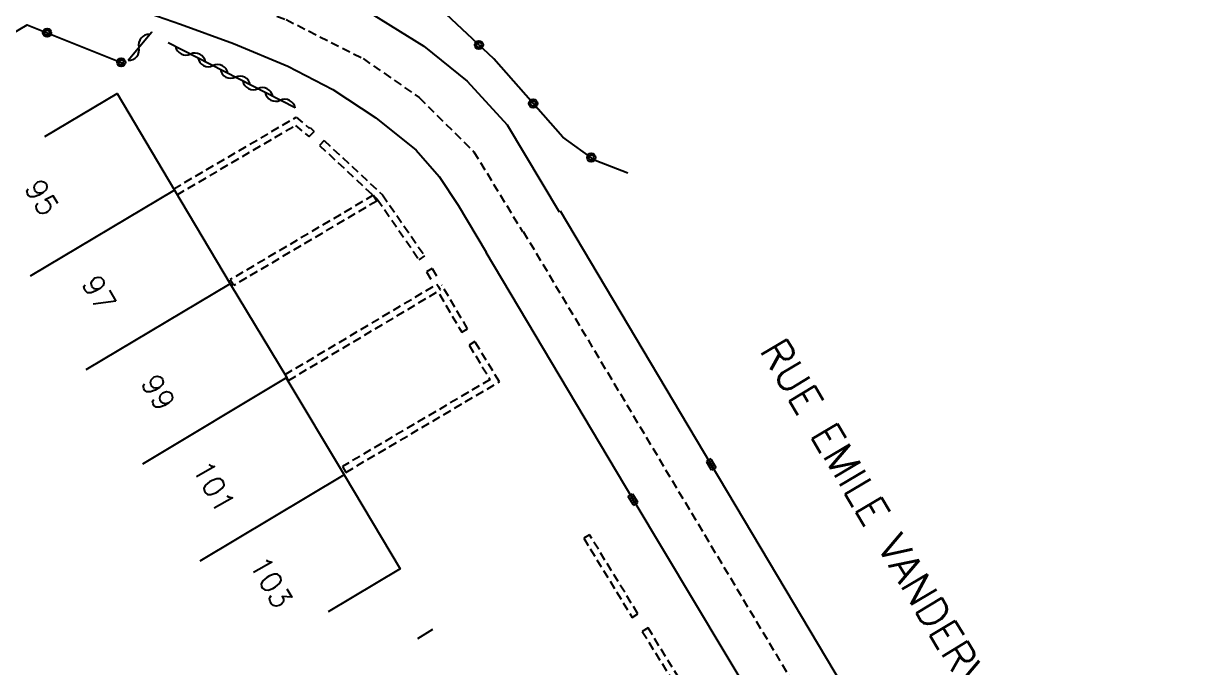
# Model space of a CAD drawing. Header units: millimetres. Extents: x 138000 to 139000, y 124000 to 124998.
# Drawn here: x 138078 to 138148.4, y 124657.3 to 124695.6 of the extents above; entities that cross this region are included whole.
import ezdxf
from ezdxf.enums import TextEntityAlignment as Align

# ---------------------------------------------------------------- set-up
doc = ezdxf.new("R2010")
doc.units = ezdxf.units.MM
doc.linetypes.add('DASHED', pattern=[0.75, 0.5, -0.25])
doc.layers.get('0').update_dxf_attribs({"linetype": 'CONTINUOUS'})
for name, color, linetype in [('W0001', 6, 'DASHED'), ('W0008', 7, 'CONTINUOUS'), ('W0100', 7, 'CONTINUOUS'), ('W0112', 1, 'DASHED'), ('W0310', 3, 'CONTINUOUS'), ('W0322', 7, 'CONTINUOUS'), ('W0400', 7, 'CONTINUOUS'), ('W0989', 7, 'CONTINUOUS'), ('W0991', 7, 'CONTINUOUS'), ('W1102', 7, 'CONTINUOUS')]:
    doc.layers.add(name, color=color, linetype=linetype)
doc.styles.get("Standard").update_dxf_attribs({"font": 'romans.shx', "width": 0.85})

# ---------------------------------------------------------------- blocks, each defined once
blk = doc.blocks.new('t322o')
at = {"color": 0, "linetype": 'Continuous'}
for radius in [0.25, 0.15]:
    blk.add_circle((0, 0), radius, dxfattribs=at)
blk = doc.blocks.new('t310o')
at = {"color": 0, "linetype": 'Continuous'}
for centre, start, end in [((-0.5, 0.375), 216.8699, 323.1304), ((0.5, -0.375), 36.8699, 143.1303)]:
    blk.add_arc(centre, 0.625, start, end, dxfattribs=at)
blk = doc.blocks.new('T400')
for p, q in [((-0.15, 0.3), (0.15, 0.3)), ((-0.15, -0.25), (-0.15, 0.3)), ((-0.15, 0.15), (0.15, 0.15)), ((-0.15, 0), (0.15, 0)), ((0.15, 0.3), (0.15, -0.25)), ((-0.15, -0.15), (0.15, -0.15)), ((-0.15, -0.25), (-0.15, -0.3)), ((-0.15, -0.3), (0.15, -0.3)), ((0.15, -0.3), (0.15, -0.25))]:
    blk.add_line(p, q)

msp = doc.modelspace()

# ---------------------------------------------------------------- linework, layer by layer
at = {"layer": 'W0001'}
for points in [[(138000, 124729.581), (138031.782, 124718.165), (138038.278, 124715.826), (138047.916, 124712.346), (138056.76, 124709.139), (138064.986, 124706.237), (138079.282, 124701.084), (138086.744, 124698.424), (138093.612, 124695.848), (138098.185, 124693.524), (138101.514, 124691.212), (138104.78, 124687.983), (138107.676, 124683.211)], [(138107.714, 124683.232), (138143.963, 124622.601), (138145.047, 124620.615), (138145.81, 124617.443), (138145.071, 124614.507), (138142.901, 124611.712), (138139.14, 124608.794), (138003.369, 124530.721)]]:
    msp.add_lwpolyline(points, dxfattribs=at)
at = {"layer": 'W0008'}
for points in [[(138000, 124726.915), (138032.749, 124715.167), (138037.894, 124713.297), (138053.521, 124707.665), (138072.517, 124700.866), (138083.671, 124696.846), (138087.331, 124695.57), (138090.479, 124694.414), (138093.709, 124693.069), (138096.385, 124691.688), (138098.944, 124690.01), (138101.347, 124688.068), (138102.717, 124686.519), (138103.832, 124684.812), (138105.514, 124682.003)], [(138098.243, 124696.457), (138101.799, 124694.257), (138104.381, 124692.179), (138106.758, 124689.59), (138109.838, 124684.419)], [(138004.561, 124528.505), (138018.739, 124536.652), (138061.456, 124561.137), (138091.262, 124578.358), (138106.9, 124587.34), (138129.934, 124600.626), (138140.431, 124606.55), (138144.082, 124609.161), (138147.126, 124612.723), (138148.36, 124615.89), (138148.394, 124618.182), (138147.682, 124620.971), (138146.463, 124623.435), (138129.177, 124652.092), (138118.885, 124669.385), (138109.932, 124684.449)], [(138019.79, 124646.379), (138035.14, 124619.524), (138048.258, 124596.556), (138060.261, 124575.595), (138061.113, 124574.226), (138062.751, 124571.995), (138065.926, 124570.67), (138069.224, 124571.499), (138093.921, 124585.749), (138104.812, 124592.021), (138138.07, 124611.165), (138140.959, 124613.372), (138142.684, 124615.438), (138143.238, 124617.481), (138142.789, 124619.498), (138141.761, 124621.273), (138125.123, 124649.122), (138114.243, 124667.291), (138105.502, 124681.994)]]:
    msp.add_lwpolyline(points, dxfattribs=at)
at = {"layer": 'W0100'}
for points in [[(138079.257, 124688.889), (138083.552, 124691.448), (138086.977, 124685.7), (138090.288, 124680.129), (138093.643, 124674.558), (138093.643, 124674.558), (138093.643, 124674.558), (138093.643, 124674.558), (138093.643, 124674.558), (138093.643, 124674.558), (138093.643, 124674.558), (138093.643, 124674.558), (138093.643, 124674.558), (138093.643, 124674.558), (138093.643, 124674.558), (138093.643, 124674.558), (138093.643, 124674.558), (138093.643, 124674.558), (138093.643, 124674.558), (138093.643, 124674.558), (138093.643, 124674.558), (138093.643, 124674.558), (138093.643, 124674.558), (138093.643, 124674.558), (138093.643, 124674.558), (138093.643, 124674.558), (138093.643, 124674.558), (138093.643, 124674.558), (138093.643, 124674.558), (138093.643, 124674.558), (138093.643, 124674.558), (138093.643, 124674.558), (138093.643, 124674.558), (138093.643, 124674.558), (138093.643, 124674.558), (138093.643, 124674.558), (138093.643, 124674.558), (138093.643, 124674.558), (138093.643, 124674.558), (138093.643, 124674.558), (138093.643, 124674.558), (138093.643, 124674.558), (138093.643, 124674.558), (138093.643, 124674.558), (138093.643, 124674.558), (138093.643, 124674.558), (138093.643, 124674.558), (138093.643, 124674.558), (138093.643, 124674.558), (138093.643, 124674.558), (138093.643, 124674.558), (138093.643, 124674.558), (138093.643, 124674.558), (138093.643, 124674.558), (138093.643, 124674.558), (138093.643, 124674.558), (138093.643, 124674.558), (138093.643, 124674.558), (138093.643, 124674.558), (138093.643, 124674.558), (138093.643, 124674.558), (138093.643, 124674.558), (138093.643, 124674.558), (138093.643, 124674.558), (138093.643, 124674.558), (138093.643, 124674.558), (138093.643, 124674.558), (138093.643, 124674.558), (138093.643, 124674.558), (138093.643, 124674.558), (138093.643, 124674.558), (138093.643, 124674.558), (138093.643, 124674.558), (138093.643, 124674.558), (138093.643, 124674.558), (138093.643, 124674.558), (138093.643, 124674.558), (138093.643, 124674.558), (138093.643, 124674.558), (138093.643, 124674.558), (138093.643, 124674.558), (138093.643, 124674.558), (138093.643, 124674.558), (138093.643, 124674.558), (138093.643, 124674.558), (138093.643, 124674.558), (138093.643, 124674.558), (138093.643, 124674.558), (138093.643, 124674.558), (138093.643, 124674.558), (138093.643, 124674.558), (138093.643, 124674.558), (138093.643, 124674.558), (138093.643, 124674.558), (138093.643, 124674.558), (138093.643, 124674.558), (138093.643, 124674.558), (138093.643, 124674.558), (138093.643, 124674.558), (138093.643, 124674.558), (138093.643, 124674.558), (138093.643, 124674.558), (138093.643, 124674.558), (138093.643, 124674.558), (138093.643, 124674.558), (138093.643, 124674.558), (138093.643, 124674.558), (138093.643, 124674.558), (138093.643, 124674.558), (138093.643, 124674.558), (138093.643, 124674.558), (138093.643, 124674.558), (138093.643, 124674.558), (138093.643, 124674.558), (138093.643, 124674.558), (138093.643, 124674.558), (138093.643, 124674.558), (138093.643, 124674.558), (138093.643, 124674.558), (138093.643, 124674.558)], [(138102.731, 124679.504), (138102.731, 124679.504)], [(138104.057, 124677.243), (138104.057, 124677.243)], [(138104.495, 124676.478), (138104.495, 124676.478)], [(138093.592, 124674.556), (138097.059, 124668.763), (138100.395, 124663.183), (138096.104, 124660.617)], [(138093.797, 124674.199), (138093.797, 124674.199)], [(138105.738, 124674.439), (138105.738, 124674.439)], [(138096.958, 124669.258), (138096.958, 124669.258)], [(138111.307, 124664.994), (138111.307, 124664.994)], [(138114.188, 124660.288), (138114.188, 124660.288)], [(138114.792, 124659.45), (138114.792, 124659.45)]]:
    msp.add_lwpolyline(points, dxfattribs=at)
at = {"layer": 'W0112'}
for points in [[(138086.922, 124685.77), (138094.205, 124690.041), (138094.978, 124689.393), (138095.032, 124689.43), (138095.276, 124689.195), (138095.276, 124689.195), (138095.276, 124689.195), (138095.276, 124689.195), (138095.276, 124689.195), (138095.276, 124689.195), (138095.276, 124689.195), (138095.276, 124689.195), (138095.276, 124689.195), (138095.276, 124689.195), (138095.276, 124689.195), (138095.276, 124689.195), (138095.276, 124689.195), (138095.276, 124689.195), (138095.276, 124689.195), (138095.276, 124689.195), (138095.276, 124689.195), (138095.276, 124689.195), (138095.276, 124689.195), (138095.276, 124689.195), (138095.276, 124689.195), (138095.276, 124689.195), (138095.276, 124689.195), (138095.276, 124689.195), (138095.276, 124689.195), (138095.276, 124689.195), (138095.276, 124689.195), (138095.276, 124689.195), (138095.276, 124689.195), (138095.276, 124689.195), (138095.276, 124689.195), (138095.276, 124689.195), (138095.276, 124689.195), (138095.276, 124689.195), (138095.276, 124689.195), (138095.276, 124689.195), (138095.276, 124689.195), (138095.276, 124689.195), (138095.276, 124689.195), (138095.276, 124689.195), (138095.276, 124689.195), (138095.276, 124689.195), (138095.276, 124689.195), (138095.276, 124689.195), (138095.276, 124689.195), (138095.276, 124689.195), (138095.276, 124689.195), (138095.276, 124689.195), (138095.276, 124689.195), (138095.276, 124689.195), (138095.276, 124689.195), (138095.276, 124689.195), (138095.276, 124689.195), (138095.276, 124689.195), (138095.276, 124689.195), (138095.276, 124689.195), (138095.276, 124689.195), (138095.276, 124689.195), (138095.276, 124689.195), (138095.276, 124689.195), (138095.276, 124689.195), (138095.276, 124689.195), (138095.276, 124689.195), (138095.276, 124689.195), (138095.276, 124689.195), (138095.276, 124689.195), (138095.276, 124689.195), (138095.276, 124689.195), (138095.276, 124689.195), (138095.276, 124689.195), (138095.276, 124689.195), (138095.276, 124689.195), (138095.276, 124689.195), (138095.276, 124689.195), (138095.276, 124689.195), (138095.276, 124689.195), (138095.276, 124689.195), (138095.276, 124689.195), (138095.276, 124689.195), (138095.276, 124689.195), (138095.276, 124689.195), (138095.276, 124689.195), (138095.276, 124689.195), (138095.276, 124689.195), (138095.276, 124689.195), (138095.276, 124689.195), (138095.276, 124689.195), (138095.276, 124689.195), (138095.276, 124689.195), (138095.276, 124689.195), (138095.276, 124689.195), (138095.276, 124689.195), (138095.276, 124689.195), (138095.276, 124689.195), (138095.276, 124689.195), (138095.276, 124689.195), (138095.276, 124689.195), (138095.276, 124689.195), (138095.276, 124689.195), (138095.276, 124689.195), (138095.276, 124689.195), (138095.276, 124689.195), (138095.276, 124689.195), (138095.276, 124689.195), (138095.276, 124689.195), (138095.276, 124689.195), (138095.276, 124689.195), (138095.276, 124689.195), (138095.276, 124689.195), (138095.276, 124689.195), (138095.276, 124689.195), (138095.276, 124689.195), (138095.276, 124689.195), (138095.276, 124689.195), (138095.276, 124689.195), (138095.276, 124689.195)], [(138086.922, 124685.77), (138087.124, 124685.425), (138094.164, 124689.553), (138094.953, 124688.891), (138094.989, 124688.916), (138094.998, 124688.907), (138095.276, 124689.195), (138095.276, 124689.195), (138095.276, 124689.195), (138095.276, 124689.195), (138095.276, 124689.195), (138095.276, 124689.195), (138095.276, 124689.195), (138095.276, 124689.195), (138095.276, 124689.195), (138095.276, 124689.195), (138095.276, 124689.195), (138095.276, 124689.195), (138095.276, 124689.195), (138095.276, 124689.195), (138095.276, 124689.195), (138095.276, 124689.195), (138095.276, 124689.195), (138095.276, 124689.195), (138095.276, 124689.195), (138095.276, 124689.195), (138095.276, 124689.195), (138095.276, 124689.195), (138095.276, 124689.195), (138095.276, 124689.195), (138095.276, 124689.195), (138095.276, 124689.195), (138095.276, 124689.195), (138095.276, 124689.195), (138095.276, 124689.195), (138095.276, 124689.195), (138095.276, 124689.195), (138095.276, 124689.195), (138095.276, 124689.195), (138095.276, 124689.195), (138095.276, 124689.195), (138095.276, 124689.195), (138095.276, 124689.195), (138095.276, 124689.195), (138095.276, 124689.195), (138095.276, 124689.195), (138095.276, 124689.195), (138095.276, 124689.195), (138095.276, 124689.195), (138095.276, 124689.195), (138095.276, 124689.195), (138095.276, 124689.195), (138095.276, 124689.195), (138095.276, 124689.195), (138095.276, 124689.195), (138095.276, 124689.195), (138095.276, 124689.195), (138095.276, 124689.195), (138095.276, 124689.195), (138095.276, 124689.195), (138095.276, 124689.195), (138095.276, 124689.195), (138095.276, 124689.195), (138095.276, 124689.195), (138095.276, 124689.195), (138095.276, 124689.195), (138095.276, 124689.195), (138095.276, 124689.195), (138095.276, 124689.195), (138095.276, 124689.195), (138095.276, 124689.195), (138095.276, 124689.195), (138095.276, 124689.195), (138095.276, 124689.195), (138095.276, 124689.195), (138095.276, 124689.195), (138095.276, 124689.195), (138095.276, 124689.195), (138095.276, 124689.195), (138095.276, 124689.195), (138095.276, 124689.195), (138095.276, 124689.195), (138095.276, 124689.195), (138095.276, 124689.195), (138095.276, 124689.195), (138095.276, 124689.195), (138095.276, 124689.195), (138095.276, 124689.195), (138095.276, 124689.195), (138095.276, 124689.195), (138095.276, 124689.195), (138095.276, 124689.195), (138095.276, 124689.195), (138095.276, 124689.195), (138095.276, 124689.195), (138095.276, 124689.195), (138095.276, 124689.195), (138095.276, 124689.195), (138095.276, 124689.195), (138095.276, 124689.195), (138095.276, 124689.195), (138095.276, 124689.195), (138095.276, 124689.195), (138095.276, 124689.195), (138095.276, 124689.195), (138095.276, 124689.195), (138095.276, 124689.195), (138095.276, 124689.195), (138095.276, 124689.195), (138095.276, 124689.195), (138095.276, 124689.195), (138095.276, 124689.195), (138095.276, 124689.195), (138095.276, 124689.195), (138095.276, 124689.195), (138095.276, 124689.195), (138095.276, 124689.195), (138095.276, 124689.195), (138095.276, 124689.195), (138095.276, 124689.195)], [(138095.867, 124688.654), (138095.594, 124688.362), (138099.033, 124685.157), (138101.523, 124681.556), (138101.852, 124681.783), (138101.852, 124681.783), (138101.852, 124681.783), (138101.852, 124681.783), (138101.852, 124681.783), (138101.852, 124681.783), (138101.852, 124681.783), (138101.852, 124681.783), (138101.852, 124681.783), (138101.852, 124681.783), (138101.852, 124681.783), (138101.852, 124681.783), (138101.852, 124681.783), (138101.852, 124681.783), (138101.852, 124681.783), (138101.852, 124681.783), (138101.852, 124681.783), (138101.852, 124681.783), (138101.852, 124681.783), (138101.852, 124681.783), (138101.852, 124681.783), (138101.852, 124681.783), (138101.852, 124681.783), (138101.852, 124681.783), (138101.852, 124681.783), (138101.852, 124681.783), (138101.852, 124681.783), (138101.852, 124681.783), (138101.852, 124681.783), (138101.852, 124681.783), (138101.852, 124681.783), (138101.852, 124681.783), (138101.852, 124681.783), (138101.852, 124681.783), (138101.852, 124681.783), (138101.852, 124681.783), (138101.852, 124681.783), (138101.852, 124681.783), (138101.852, 124681.783), (138101.852, 124681.783), (138101.852, 124681.783), (138101.852, 124681.783), (138101.852, 124681.783), (138101.852, 124681.783), (138101.852, 124681.783), (138101.852, 124681.783), (138101.852, 124681.783), (138101.852, 124681.783), (138101.852, 124681.783), (138101.852, 124681.783), (138101.852, 124681.783), (138101.852, 124681.783), (138101.852, 124681.783), (138101.852, 124681.783), (138101.852, 124681.783), (138101.852, 124681.783), (138101.852, 124681.783), (138101.852, 124681.783), (138101.852, 124681.783), (138101.852, 124681.783), (138101.852, 124681.783), (138101.852, 124681.783), (138101.852, 124681.783), (138101.852, 124681.783), (138101.852, 124681.783), (138101.852, 124681.783), (138101.852, 124681.783), (138101.852, 124681.783), (138101.852, 124681.783), (138101.852, 124681.783), (138101.852, 124681.783), (138101.852, 124681.783), (138101.852, 124681.783), (138101.852, 124681.783), (138101.852, 124681.783), (138101.852, 124681.783), (138101.852, 124681.783), (138101.852, 124681.783), (138101.852, 124681.783), (138101.852, 124681.783), (138101.852, 124681.783), (138101.852, 124681.783), (138101.852, 124681.783), (138101.852, 124681.783), (138101.852, 124681.783), (138101.852, 124681.783), (138101.852, 124681.783), (138101.852, 124681.783), (138101.852, 124681.783), (138101.852, 124681.783), (138101.852, 124681.783), (138101.852, 124681.783), (138101.852, 124681.783), (138101.852, 124681.783), (138101.852, 124681.783), (138101.852, 124681.783), (138101.852, 124681.783), (138101.852, 124681.783), (138101.852, 124681.783), (138101.852, 124681.783), (138101.852, 124681.783), (138101.852, 124681.783), (138101.852, 124681.783), (138101.852, 124681.783), (138101.852, 124681.783), (138101.852, 124681.783), (138101.852, 124681.783), (138101.852, 124681.783), (138101.852, 124681.783), (138101.852, 124681.783), (138101.852, 124681.783), (138101.852, 124681.783), (138101.852, 124681.783), (138101.852, 124681.783), (138101.852, 124681.783), (138101.852, 124681.783)], [(138095.867, 124688.654), (138099.338, 124685.421), (138101.852, 124681.783), (138101.852, 124681.783), (138101.852, 124681.783), (138101.852, 124681.783), (138101.852, 124681.783), (138101.852, 124681.783), (138101.852, 124681.783), (138101.852, 124681.783), (138101.852, 124681.783), (138101.852, 124681.783), (138101.852, 124681.783), (138101.852, 124681.783), (138101.852, 124681.783), (138101.852, 124681.783), (138101.852, 124681.783), (138101.852, 124681.783), (138101.852, 124681.783), (138101.852, 124681.783), (138101.852, 124681.783), (138101.852, 124681.783), (138101.852, 124681.783), (138101.852, 124681.783), (138101.852, 124681.783), (138101.852, 124681.783), (138101.852, 124681.783), (138101.852, 124681.783), (138101.852, 124681.783), (138101.852, 124681.783), (138101.852, 124681.783), (138101.852, 124681.783), (138101.852, 124681.783), (138101.852, 124681.783), (138101.852, 124681.783), (138101.852, 124681.783), (138101.852, 124681.783), (138101.852, 124681.783), (138101.852, 124681.783), (138101.852, 124681.783), (138101.852, 124681.783), (138101.852, 124681.783), (138101.852, 124681.783), (138101.852, 124681.783), (138101.852, 124681.783), (138101.852, 124681.783), (138101.852, 124681.783), (138101.852, 124681.783), (138101.852, 124681.783), (138101.852, 124681.783), (138101.852, 124681.783), (138101.852, 124681.783), (138101.852, 124681.783), (138101.852, 124681.783), (138101.852, 124681.783), (138101.852, 124681.783), (138101.852, 124681.783), (138101.852, 124681.783), (138101.852, 124681.783), (138101.852, 124681.783), (138101.852, 124681.783), (138101.852, 124681.783), (138101.852, 124681.783), (138101.852, 124681.783), (138101.852, 124681.783), (138101.852, 124681.783), (138101.852, 124681.783), (138101.852, 124681.783), (138101.852, 124681.783), (138101.852, 124681.783), (138101.852, 124681.783), (138101.852, 124681.783), (138101.852, 124681.783), (138101.852, 124681.783), (138101.852, 124681.783), (138101.852, 124681.783), (138101.852, 124681.783), (138101.852, 124681.783), (138101.852, 124681.783), (138101.852, 124681.783), (138101.852, 124681.783), (138101.852, 124681.783), (138101.852, 124681.783), (138101.852, 124681.783), (138101.852, 124681.783), (138101.852, 124681.783), (138101.852, 124681.783), (138101.852, 124681.783), (138101.852, 124681.783), (138101.852, 124681.783), (138101.852, 124681.783), (138101.852, 124681.783), (138101.852, 124681.783), (138101.852, 124681.783), (138101.852, 124681.783), (138101.852, 124681.783), (138101.852, 124681.783), (138101.852, 124681.783), (138101.852, 124681.783), (138101.852, 124681.783), (138101.852, 124681.783), (138101.852, 124681.783), (138101.852, 124681.783), (138101.852, 124681.783), (138101.852, 124681.783), (138101.852, 124681.783), (138101.852, 124681.783), (138101.852, 124681.783), (138101.852, 124681.783), (138101.852, 124681.783), (138101.852, 124681.783), (138101.852, 124681.783), (138101.852, 124681.783), (138101.852, 124681.783), (138101.852, 124681.783), (138101.852, 124681.783), (138101.852, 124681.783), (138101.852, 124681.783), (138101.852, 124681.783), (138101.852, 124681.783)], [(138098.792, 124685.396), (138090.289, 124680.375), (138090.391, 124680.203), (138090.391, 124680.203), (138090.391, 124680.203), (138090.391, 124680.203), (138090.391, 124680.203), (138090.391, 124680.203), (138090.391, 124680.203), (138090.391, 124680.203), (138090.391, 124680.203), (138090.391, 124680.203), (138090.391, 124680.203), (138090.391, 124680.203), (138090.391, 124680.203), (138090.391, 124680.203), (138090.391, 124680.203), (138090.391, 124680.203), (138090.391, 124680.203), (138090.391, 124680.203), (138090.391, 124680.203), (138090.391, 124680.203), (138090.391, 124680.203), (138090.391, 124680.203), (138090.391, 124680.203), (138090.391, 124680.203), (138090.391, 124680.203), (138090.391, 124680.203), (138090.391, 124680.203), (138090.391, 124680.203), (138090.391, 124680.203), (138090.391, 124680.203), (138090.391, 124680.203), (138090.391, 124680.203), (138090.391, 124680.203), (138090.391, 124680.203), (138090.391, 124680.203), (138090.391, 124680.203), (138090.391, 124680.203), (138090.391, 124680.203), (138090.391, 124680.203), (138090.391, 124680.203), (138090.391, 124680.203), (138090.391, 124680.203), (138090.391, 124680.203), (138090.391, 124680.203), (138090.391, 124680.203), (138090.391, 124680.203), (138090.391, 124680.203), (138090.391, 124680.203), (138090.391, 124680.203), (138090.391, 124680.203), (138090.391, 124680.203), (138090.391, 124680.203), (138090.391, 124680.203), (138090.391, 124680.203), (138090.391, 124680.203), (138090.391, 124680.203), (138090.391, 124680.203), (138090.391, 124680.203), (138090.391, 124680.203), (138090.391, 124680.203), (138090.391, 124680.203), (138090.391, 124680.203), (138090.391, 124680.203), (138090.391, 124680.203), (138090.391, 124680.203), (138090.391, 124680.203), (138090.391, 124680.203), (138090.391, 124680.203), (138090.391, 124680.203), (138090.391, 124680.203), (138090.391, 124680.203), (138090.391, 124680.203), (138090.391, 124680.203), (138090.391, 124680.203), (138090.391, 124680.203), (138090.391, 124680.203), (138090.391, 124680.203), (138090.391, 124680.203), (138090.391, 124680.203), (138090.391, 124680.203), (138090.391, 124680.203), (138090.391, 124680.203), (138090.391, 124680.203), (138090.391, 124680.203), (138090.391, 124680.203), (138090.391, 124680.203), (138090.391, 124680.203), (138090.391, 124680.203), (138090.391, 124680.203), (138090.391, 124680.203), (138090.391, 124680.203), (138090.391, 124680.203), (138090.391, 124680.203), (138090.391, 124680.203), (138090.391, 124680.203), (138090.391, 124680.203), (138090.391, 124680.203), (138090.391, 124680.203), (138090.391, 124680.203), (138090.391, 124680.203), (138090.391, 124680.203), (138090.391, 124680.203), (138090.391, 124680.203), (138090.391, 124680.203), (138090.391, 124680.203), (138090.391, 124680.203), (138090.391, 124680.203), (138090.391, 124680.203), (138090.391, 124680.203), (138090.391, 124680.203), (138090.391, 124680.203), (138090.391, 124680.203), (138090.391, 124680.203), (138090.391, 124680.203), (138090.391, 124680.203), (138090.391, 124680.203), (138090.391, 124680.203), (138090.391, 124680.203)], [(138098.792, 124685.396), (138098.995, 124685.051), (138090.493, 124680.031), (138090.391, 124680.203), (138090.391, 124680.203), (138090.391, 124680.203), (138090.391, 124680.203), (138090.391, 124680.203), (138090.391, 124680.203), (138090.391, 124680.203), (138090.391, 124680.203), (138090.391, 124680.203), (138090.391, 124680.203), (138090.391, 124680.203), (138090.391, 124680.203), (138090.391, 124680.203), (138090.391, 124680.203), (138090.391, 124680.203), (138090.391, 124680.203), (138090.391, 124680.203), (138090.391, 124680.203), (138090.391, 124680.203), (138090.391, 124680.203), (138090.391, 124680.203), (138090.391, 124680.203), (138090.391, 124680.203), (138090.391, 124680.203), (138090.391, 124680.203), (138090.391, 124680.203), (138090.391, 124680.203), (138090.391, 124680.203), (138090.391, 124680.203), (138090.391, 124680.203), (138090.391, 124680.203), (138090.391, 124680.203), (138090.391, 124680.203), (138090.391, 124680.203), (138090.391, 124680.203), (138090.391, 124680.203), (138090.391, 124680.203), (138090.391, 124680.203), (138090.391, 124680.203), (138090.391, 124680.203), (138090.391, 124680.203), (138090.391, 124680.203), (138090.391, 124680.203), (138090.391, 124680.203), (138090.391, 124680.203), (138090.391, 124680.203), (138090.391, 124680.203), (138090.391, 124680.203), (138090.391, 124680.203), (138090.391, 124680.203), (138090.391, 124680.203), (138090.391, 124680.203), (138090.391, 124680.203), (138090.391, 124680.203), (138090.391, 124680.203), (138090.391, 124680.203), (138090.391, 124680.203), (138090.391, 124680.203), (138090.391, 124680.203), (138090.391, 124680.203), (138090.391, 124680.203), (138090.391, 124680.203), (138090.391, 124680.203), (138090.391, 124680.203), (138090.391, 124680.203), (138090.391, 124680.203), (138090.391, 124680.203), (138090.391, 124680.203), (138090.391, 124680.203), (138090.391, 124680.203), (138090.391, 124680.203), (138090.391, 124680.203), (138090.391, 124680.203), (138090.391, 124680.203), (138090.391, 124680.203), (138090.391, 124680.203), (138090.391, 124680.203), (138090.391, 124680.203), (138090.391, 124680.203), (138090.391, 124680.203), (138090.391, 124680.203), (138090.391, 124680.203), (138090.391, 124680.203), (138090.391, 124680.203), (138090.391, 124680.203), (138090.391, 124680.203), (138090.391, 124680.203), (138090.391, 124680.203), (138090.391, 124680.203), (138090.391, 124680.203), (138090.391, 124680.203), (138090.391, 124680.203), (138090.391, 124680.203), (138090.391, 124680.203), (138090.391, 124680.203), (138090.391, 124680.203), (138090.391, 124680.203), (138090.391, 124680.203), (138090.391, 124680.203), (138090.391, 124680.203), (138090.391, 124680.203), (138090.391, 124680.203), (138090.391, 124680.203), (138090.391, 124680.203), (138090.391, 124680.203), (138090.391, 124680.203), (138090.391, 124680.203), (138090.391, 124680.203), (138090.391, 124680.203), (138090.391, 124680.203), (138090.391, 124680.203), (138090.391, 124680.203), (138090.391, 124680.203), (138090.391, 124680.203), (138090.391, 124680.203), (138090.391, 124680.203), (138090.391, 124680.203)], [(138102.301, 124681.041), (138101.957, 124680.836), (138102.325, 124680.221)], [(138102.301, 124681.041), (138102.674, 124680.416)], [(138093.751, 124674.383), (138093.546, 124674.727), (138102.581, 124680.108), (138102.684, 124679.936), (138102.684, 124679.936), (138102.684, 124679.936), (138102.684, 124679.936), (138102.684, 124679.936), (138102.684, 124679.936), (138102.684, 124679.936), (138102.684, 124679.936), (138102.684, 124679.936), (138102.684, 124679.936), (138102.684, 124679.936), (138102.684, 124679.936), (138102.684, 124679.936), (138102.684, 124679.936), (138102.684, 124679.936), (138102.684, 124679.936), (138102.684, 124679.936), (138102.684, 124679.936), (138102.684, 124679.936), (138102.684, 124679.936), (138102.684, 124679.936), (138102.684, 124679.936), (138102.684, 124679.936), (138102.684, 124679.936), (138102.684, 124679.936), (138102.684, 124679.936), (138102.684, 124679.936), (138102.684, 124679.936), (138102.684, 124679.936), (138102.684, 124679.936), (138102.684, 124679.936), (138102.684, 124679.936), (138102.684, 124679.936), (138102.684, 124679.936), (138102.684, 124679.936), (138102.684, 124679.936), (138102.684, 124679.936), (138102.684, 124679.936), (138102.684, 124679.936), (138102.684, 124679.936), (138102.684, 124679.936), (138102.684, 124679.936), (138102.684, 124679.936), (138102.684, 124679.936), (138102.684, 124679.936), (138102.684, 124679.936), (138102.684, 124679.936), (138102.684, 124679.936), (138102.684, 124679.936), (138102.684, 124679.936), (138102.684, 124679.936), (138102.684, 124679.936), (138102.684, 124679.936), (138102.684, 124679.936), (138102.684, 124679.936), (138102.684, 124679.936), (138102.684, 124679.936), (138102.684, 124679.936), (138102.684, 124679.936), (138102.684, 124679.936), (138102.684, 124679.936), (138102.684, 124679.936), (138102.684, 124679.936), (138102.684, 124679.936), (138102.684, 124679.936), (138102.684, 124679.936), (138102.684, 124679.936), (138102.684, 124679.936), (138102.684, 124679.936), (138102.684, 124679.936), (138102.684, 124679.936), (138102.684, 124679.936), (138102.684, 124679.936), (138102.684, 124679.936), (138102.684, 124679.936), (138102.684, 124679.936), (138102.684, 124679.936), (138102.684, 124679.936), (138102.684, 124679.936), (138102.684, 124679.936), (138102.684, 124679.936), (138102.684, 124679.936), (138102.684, 124679.936), (138102.684, 124679.936), (138102.684, 124679.936), (138102.684, 124679.936), (138102.684, 124679.936), (138102.684, 124679.936), (138102.684, 124679.936), (138102.684, 124679.936), (138102.684, 124679.936), (138102.684, 124679.936), (138102.684, 124679.936), (138102.684, 124679.936), (138102.684, 124679.936), (138102.684, 124679.936), (138102.684, 124679.936), (138102.684, 124679.936), (138102.684, 124679.936), (138102.684, 124679.936), (138102.684, 124679.936), (138102.684, 124679.936), (138102.684, 124679.936), (138102.684, 124679.936), (138102.684, 124679.936), (138102.684, 124679.936), (138102.684, 124679.936), (138102.684, 124679.936), (138102.684, 124679.936), (138102.684, 124679.936), (138102.684, 124679.936), (138102.684, 124679.936), (138102.684, 124679.936), (138102.684, 124679.936), (138102.684, 124679.936), (138102.684, 124679.936), (138102.684, 124679.936)], [(138093.751, 124674.383), (138102.786, 124679.764), (138102.684, 124679.936), (138102.684, 124679.936), (138102.684, 124679.936), (138102.684, 124679.936), (138102.684, 124679.936), (138102.684, 124679.936), (138102.684, 124679.936), (138102.684, 124679.936), (138102.684, 124679.936), (138102.684, 124679.936), (138102.684, 124679.936), (138102.684, 124679.936), (138102.684, 124679.936), (138102.684, 124679.936), (138102.684, 124679.936), (138102.684, 124679.936), (138102.684, 124679.936), (138102.684, 124679.936), (138102.684, 124679.936), (138102.684, 124679.936), (138102.684, 124679.936), (138102.684, 124679.936), (138102.684, 124679.936), (138102.684, 124679.936), (138102.684, 124679.936), (138102.684, 124679.936), (138102.684, 124679.936), (138102.684, 124679.936), (138102.684, 124679.936), (138102.684, 124679.936), (138102.684, 124679.936), (138102.684, 124679.936), (138102.684, 124679.936), (138102.684, 124679.936), (138102.684, 124679.936), (138102.684, 124679.936), (138102.684, 124679.936), (138102.684, 124679.936), (138102.684, 124679.936), (138102.684, 124679.936), (138102.684, 124679.936), (138102.684, 124679.936), (138102.684, 124679.936), (138102.684, 124679.936), (138102.684, 124679.936), (138102.684, 124679.936), (138102.684, 124679.936), (138102.684, 124679.936), (138102.684, 124679.936), (138102.684, 124679.936), (138102.684, 124679.936), (138102.684, 124679.936), (138102.684, 124679.936), (138102.684, 124679.936), (138102.684, 124679.936), (138102.684, 124679.936), (138102.684, 124679.936), (138102.684, 124679.936), (138102.684, 124679.936), (138102.684, 124679.936), (138102.684, 124679.936), (138102.684, 124679.936), (138102.684, 124679.936), (138102.684, 124679.936), (138102.684, 124679.936), (138102.684, 124679.936), (138102.684, 124679.936), (138102.684, 124679.936), (138102.684, 124679.936), (138102.684, 124679.936), (138102.684, 124679.936), (138102.684, 124679.936), (138102.684, 124679.936), (138102.684, 124679.936), (138102.684, 124679.936), (138102.684, 124679.936), (138102.684, 124679.936), (138102.684, 124679.936), (138102.684, 124679.936), (138102.684, 124679.936), (138102.684, 124679.936), (138102.684, 124679.936), (138102.684, 124679.936), (138102.684, 124679.936), (138102.684, 124679.936), (138102.684, 124679.936), (138102.684, 124679.936), (138102.684, 124679.936), (138102.684, 124679.936), (138102.684, 124679.936), (138102.684, 124679.936), (138102.684, 124679.936), (138102.684, 124679.936), (138102.684, 124679.936), (138102.684, 124679.936), (138102.684, 124679.936), (138102.684, 124679.936), (138102.684, 124679.936), (138102.684, 124679.936), (138102.684, 124679.936), (138102.684, 124679.936), (138102.684, 124679.936), (138102.684, 124679.936), (138102.684, 124679.936), (138102.684, 124679.936), (138102.684, 124679.936), (138102.684, 124679.936), (138102.684, 124679.936), (138102.684, 124679.936), (138102.684, 124679.936), (138102.684, 124679.936), (138102.684, 124679.936), (138102.684, 124679.936), (138102.684, 124679.936), (138102.684, 124679.936), (138102.684, 124679.936), (138102.684, 124679.936), (138102.684, 124679.936)], [(138102.731, 124679.504), (138104.057, 124677.243), (138104.402, 124677.445)], [(138104.402, 124677.445), (138102.872, 124680.054)], [(138104.837, 124676.687), (138104.495, 124676.478), (138105.738, 124674.439)], [(138106.291, 124674.301), (138104.837, 124676.687)], [(138105.738, 124674.439), (138096.958, 124669.258), (138097.161, 124668.913)], [(138097.161, 124668.913), (138106.291, 124674.301)], [(138111.648, 124665.203), (138111.307, 124664.994)], [(138111.307, 124664.994), (138114.188, 124660.288), (138114.529, 124660.497)], [(138114.529, 124660.497), (138111.648, 124665.203)], [(138115.133, 124659.659), (138114.792, 124659.45)], [(138114.792, 124659.45), (138120.146, 124650.721), (138120.487, 124650.93)], [(138120.487, 124650.93), (138115.133, 124659.659)]]:
    msp.add_lwpolyline(points, dxfattribs=at)
at = {"layer": 'W0310'}
for points in [[(138084.216, 124693.423), (138085.624, 124695.115), (138085.624, 124695.115), (138085.624, 124695.115), (138085.624, 124695.115), (138085.624, 124695.115), (138085.624, 124695.115), (138085.624, 124695.115), (138085.624, 124695.115), (138085.624, 124695.115), (138085.624, 124695.115), (138085.624, 124695.115), (138085.624, 124695.115), (138085.624, 124695.115), (138085.624, 124695.115), (138085.624, 124695.115), (138085.624, 124695.115), (138085.624, 124695.115), (138085.624, 124695.115), (138085.624, 124695.115), (138085.624, 124695.115), (138085.624, 124695.115), (138085.624, 124695.115), (138085.624, 124695.115), (138085.624, 124695.115), (138085.624, 124695.115), (138085.624, 124695.115), (138085.624, 124695.115), (138085.624, 124695.115), (138085.624, 124695.115), (138085.624, 124695.115), (138085.624, 124695.115), (138085.624, 124695.115), (138085.624, 124695.115), (138085.624, 124695.115), (138085.624, 124695.115), (138085.624, 124695.115), (138085.624, 124695.115), (138085.624, 124695.115), (138085.624, 124695.115), (138085.624, 124695.115), (138085.624, 124695.115), (138085.624, 124695.115), (138085.624, 124695.115), (138085.624, 124695.115), (138085.624, 124695.115), (138085.624, 124695.115), (138085.624, 124695.115), (138085.624, 124695.115), (138085.624, 124695.115), (138085.624, 124695.115), (138085.624, 124695.115), (138085.624, 124695.115), (138085.624, 124695.115), (138085.624, 124695.115), (138085.624, 124695.115), (138085.624, 124695.115), (138085.624, 124695.115), (138085.624, 124695.115), (138085.624, 124695.115), (138085.624, 124695.115), (138085.624, 124695.115), (138085.624, 124695.115), (138085.624, 124695.115), (138085.624, 124695.115), (138085.624, 124695.115), (138085.624, 124695.115), (138085.624, 124695.115), (138085.624, 124695.115), (138085.624, 124695.115), (138085.624, 124695.115), (138085.624, 124695.115), (138085.624, 124695.115), (138085.624, 124695.115), (138085.624, 124695.115), (138085.624, 124695.115), (138085.624, 124695.115), (138085.624, 124695.115), (138085.624, 124695.115), (138085.624, 124695.115), (138085.624, 124695.115), (138085.624, 124695.115), (138085.624, 124695.115), (138085.624, 124695.115), (138085.624, 124695.115), (138085.624, 124695.115), (138085.624, 124695.115), (138085.624, 124695.115), (138085.624, 124695.115), (138085.624, 124695.115), (138085.624, 124695.115), (138085.624, 124695.115), (138085.624, 124695.115), (138085.624, 124695.115), (138085.624, 124695.115), (138085.624, 124695.115), (138085.624, 124695.115), (138085.624, 124695.115), (138085.624, 124695.115), (138085.624, 124695.115), (138085.624, 124695.115)], [(138085.624, 124695.115), (138085.624, 124695.115), (138085.624, 124695.115), (138085.624, 124695.115), (138085.624, 124695.115), (138085.624, 124695.115), (138085.624, 124695.115), (138085.624, 124695.115), (138085.624, 124695.115), (138085.624, 124695.115), (138085.624, 124695.115), (138085.624, 124695.115), (138085.624, 124695.115), (138085.624, 124695.115), (138085.624, 124695.115), (138085.624, 124695.115), (138085.624, 124695.115), (138085.624, 124695.115), (138085.624, 124695.115), (138085.624, 124695.115)], [(138094.148, 124690.591), (138094.148, 124690.591), (138094.148, 124690.591), (138094.148, 124690.591), (138094.148, 124690.591), (138094.148, 124690.591), (138094.148, 124690.591), (138094.148, 124690.591), (138094.148, 124690.591), (138094.148, 124690.591), (138094.148, 124690.591), (138094.148, 124690.591), (138094.148, 124690.591), (138094.148, 124690.591), (138094.148, 124690.591), (138094.148, 124690.591), (138094.148, 124690.591), (138094.148, 124690.591), (138094.148, 124690.591), (138086.599, 124694.472)], [(138094.148, 124690.591), (138094.148, 124690.591), (138094.148, 124690.591), (138094.148, 124690.591), (138094.148, 124690.591), (138094.148, 124690.591), (138094.148, 124690.591), (138094.148, 124690.591), (138094.148, 124690.591), (138094.148, 124690.591), (138094.148, 124690.591), (138094.148, 124690.591), (138094.148, 124690.591), (138094.148, 124690.591), (138094.148, 124690.591), (138094.148, 124690.591), (138094.148, 124690.591), (138094.148, 124690.591), (138094.148, 124690.591), (138094.148, 124690.591), (138094.148, 124690.591), (138094.148, 124690.591), (138094.148, 124690.591), (138094.148, 124690.591), (138094.148, 124690.591), (138094.148, 124690.591), (138094.148, 124690.591), (138094.148, 124690.591), (138094.148, 124690.591), (138094.148, 124690.591), (138094.148, 124690.591), (138094.148, 124690.591), (138094.148, 124690.591), (138094.148, 124690.591), (138094.148, 124690.591), (138094.148, 124690.591), (138094.148, 124690.591), (138094.148, 124690.591), (138094.148, 124690.591), (138094.148, 124690.591), (138094.148, 124690.591), (138094.148, 124690.591), (138094.148, 124690.591), (138094.148, 124690.591), (138094.148, 124690.591), (138094.148, 124690.591), (138094.148, 124690.591), (138094.148, 124690.591), (138094.148, 124690.591), (138094.148, 124690.591), (138094.148, 124690.591), (138094.148, 124690.591), (138094.148, 124690.591), (138094.148, 124690.591), (138094.148, 124690.591), (138094.148, 124690.591), (138094.148, 124690.591), (138094.148, 124690.591), (138094.148, 124690.591), (138094.148, 124690.591), (138094.148, 124690.591), (138094.148, 124690.591), (138094.148, 124690.591), (138094.148, 124690.591), (138094.148, 124690.591), (138094.148, 124690.591), (138094.148, 124690.591), (138094.148, 124690.591), (138094.148, 124690.591), (138094.148, 124690.591), (138094.148, 124690.591), (138094.148, 124690.591), (138094.148, 124690.591), (138094.148, 124690.591), (138094.148, 124690.591), (138094.148, 124690.591), (138094.148, 124690.591), (138094.148, 124690.591), (138094.148, 124690.591), (138094.148, 124690.591), (138094.148, 124690.591), (138094.148, 124690.591), (138094.148, 124690.591), (138094.148, 124690.591), (138094.148, 124690.591), (138094.148, 124690.591), (138094.148, 124690.591), (138094.148, 124690.591), (138094.148, 124690.591), (138094.148, 124690.591), (138094.148, 124690.591), (138094.148, 124690.591), (138094.148, 124690.591), (138094.148, 124690.591), (138094.148, 124690.591), (138094.148, 124690.591), (138094.148, 124690.591), (138094.148, 124690.591), (138094.148, 124690.591), (138094.148, 124690.591), (138094.148, 124690.591)]]:
    msp.add_lwpolyline(points, dxfattribs=at)
at = {"layer": 'W0322'}
for points in [[(138113.931, 124686.707), (138111.995, 124687.47), (138110.067, 124688.844), (138105.96, 124693.511), (138102.801, 124696.462), (138098.056, 124700.163), (138061.106, 124714.029)], [(138054.537, 124681.549), (138078.216, 124695.531), (138083.96, 124693.239), (138083.96, 124693.239), (138083.96, 124693.239), (138083.96, 124693.239), (138083.96, 124693.239), (138083.96, 124693.239), (138083.96, 124693.239), (138083.96, 124693.239), (138083.96, 124693.239), (138083.96, 124693.239), (138083.96, 124693.239), (138083.96, 124693.239), (138083.96, 124693.239), (138083.96, 124693.239), (138083.96, 124693.239), (138083.96, 124693.239), (138083.96, 124693.239), (138083.96, 124693.239), (138083.96, 124693.239), (138083.96, 124693.239), (138083.96, 124693.239), (138083.96, 124693.239), (138083.96, 124693.239), (138083.96, 124693.239), (138083.96, 124693.239), (138083.96, 124693.239), (138083.96, 124693.239), (138083.96, 124693.239), (138083.96, 124693.239), (138083.96, 124693.239), (138083.96, 124693.239), (138083.96, 124693.239), (138083.96, 124693.239), (138083.96, 124693.239), (138083.96, 124693.239), (138083.96, 124693.239), (138083.96, 124693.239), (138083.96, 124693.239), (138083.96, 124693.239), (138083.96, 124693.239), (138083.96, 124693.239), (138083.96, 124693.239), (138083.96, 124693.239), (138083.96, 124693.239), (138083.96, 124693.239), (138083.96, 124693.239), (138083.96, 124693.239), (138083.96, 124693.239), (138083.96, 124693.239), (138083.96, 124693.239), (138083.96, 124693.239), (138083.96, 124693.239), (138083.96, 124693.239), (138083.96, 124693.239), (138083.96, 124693.239), (138083.96, 124693.239), (138083.96, 124693.239), (138083.96, 124693.239), (138083.96, 124693.239), (138083.96, 124693.239), (138083.96, 124693.239), (138083.96, 124693.239), (138083.96, 124693.239), (138083.96, 124693.239), (138083.96, 124693.239), (138083.96, 124693.239), (138083.96, 124693.239), (138083.96, 124693.239), (138083.96, 124693.239), (138083.96, 124693.239), (138083.96, 124693.239), (138083.96, 124693.239), (138083.96, 124693.239), (138083.96, 124693.239), (138083.96, 124693.239), (138083.96, 124693.239), (138083.96, 124693.239), (138083.96, 124693.239), (138083.96, 124693.239), (138083.96, 124693.239), (138083.96, 124693.239), (138083.96, 124693.239), (138083.96, 124693.239), (138083.96, 124693.239), (138083.96, 124693.239), (138083.96, 124693.239), (138083.96, 124693.239), (138083.96, 124693.239), (138083.96, 124693.239), (138083.96, 124693.239), (138083.96, 124693.239), (138083.96, 124693.239), (138083.96, 124693.239), (138083.96, 124693.239), (138083.96, 124693.239), (138083.96, 124693.239), (138083.96, 124693.239), (138083.96, 124693.239)], [(138083.96, 124693.239), (138083.96, 124693.239), (138083.96, 124693.239), (138083.96, 124693.239), (138083.96, 124693.239), (138083.96, 124693.239), (138083.96, 124693.239), (138083.96, 124693.239), (138083.96, 124693.239), (138083.96, 124693.239), (138083.96, 124693.239), (138083.96, 124693.239), (138083.96, 124693.239), (138083.96, 124693.239), (138083.96, 124693.239), (138083.96, 124693.239), (138083.96, 124693.239), (138083.96, 124693.239), (138083.96, 124693.239), (138083.96, 124693.239)], [(138101.433, 124659.031), (138102.338, 124659.591)]]:
    msp.add_lwpolyline(points, dxfattribs=at)
at = {"layer": 'W1102'}
for points in [[(138086.977, 124685.7), (138078.386, 124680.582)], [(138090.288, 124680.129), (138081.692, 124675.02)], [(138093.643, 124674.558), (138085.077, 124669.399)], [(138097.059, 124668.763), (138088.478, 124663.628)]]:
    msp.add_lwpolyline(points, dxfattribs=at)

# ---------------------------------------------------------------- block references
at = {"layer": 'W0310'}
for p, rotation in [((138084.856, 124694.192), 50.23446542179511), ((138087.923, 124693.792), 152.7919283580842), ((138089.257, 124693.106), 152.7919283580842), ((138090.591, 124692.42), 152.7919283580842), ((138091.925, 124691.734), 152.7919283580842), ((138093.259, 124691.048), 152.7919283580842)]:
    msp.add_blockref('t310o', p, dxfattribs=dict(at, rotation=rotation))
at = {"layer": 'W0322'}
for p, rotation in [((138079.392, 124695.062), 338.2466486614591), ((138105.076, 124694.337), 136.9497986384692), ((138083.804, 124693.301), 338.2466486614591), ((138108.299, 124690.853), 131.3479134194574), ((138111.756, 124687.641), 144.5241360182708)]:
    msp.add_blockref('t322o', p, dxfattribs=dict(at, rotation=rotation))
at = {"layer": 'W0400'}
for p, rotation in [((138118.885, 124669.385), 210.7597885131835), ((138114.243, 124667.291), 30.91368103027342)]:
    msp.add_blockref('T400', p, dxfattribs=dict(at, rotation=rotation))

# ---------------------------------------------------------------- texts
at = {"layer": 'W0989'}
msp.add_text('RUE EMILE VANDERVELDE', height=1.75, rotation=300.90763, dxfattribs=at).set_placement((138130.073, 124663.949), align=Align.MIDDLE)
at = {"layer": 'W0991'}
for s, rotation, p in [('95', 300.78008, (138079.087, 124685.266)), ('97', 300.72934, (138082.481, 124679.562)), ('99', 301.06172, (138086.007, 124673.669)), ('101', 299.67341, (138089.318, 124668.065)), ('103', 299.67341, (138092.719, 124662.381))]:
    msp.add_text(s, height=1.25, rotation=rotation, dxfattribs=at).set_placement(p, align=Align.MIDDLE)

doc.saveas('drawing.dxf')
